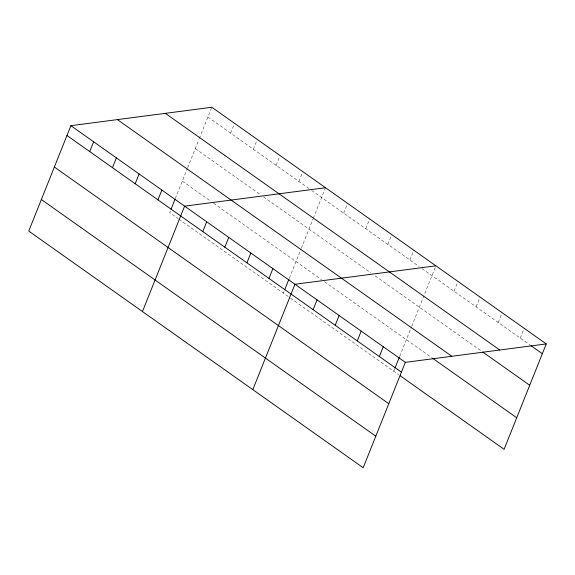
<?xml version="1.0" encoding="UTF-8"?>
<svg xmlns="http://www.w3.org/2000/svg" width="575" height="575" viewBox="0 0 575 575"><rect width="100%" height="100%" fill="white"/><g stroke="black" fill="none" stroke-linecap="round" stroke-linejoin="round"><path stroke-width="0.43" stroke-dasharray="2.88 2.16" d="M170.337 210.982L169.668 212.642L178.2 218.673M175.31 198.526L187.285 168.597M187.623 167.763L198.936 139.466M199.266 138.632L211.823 107.259M230.64 133.148L234.564 123.352M253.381 149.241L257.305 139.445M276.122 165.334L280.047 155.537M298.863 181.427L302.788 171.63M283.374 293.106L284.043 291.446M289.354 278.163L300.991 249.061M301.329 248.228L312.973 219.104M313.31 218.27L325.529 187.723M343.678 213.138L347.602 203.349M365.75 228.764L369.668 218.967M387.823 244.382L391.74 234.586M409.896 260.001L413.813 250.204M393.738 371.213L394.73 368.719M399.711 356.27L411.355 327.168M411.686 326.334L435.886 265.83M454.042 291.245L457.959 281.448M476.114 306.863L480.032 297.067M498.187 322.482L502.104 312.685M520.26 338.107L524.177 328.311M207.898 117.048L308.818 188.471M311.657 190.476L419.153 266.556M422 268.568L530.229 345.158M195.284 148.594L260.669 194.868M263.508 196.88L370.94 272.902M375.209 275.928L482.008 351.505M182.289 181.096L210.716 201.214M213.555 203.227L321.626 279.702M324.473 281.721L431.99 357.808M178.911 219.176L289.786 297.642M290.497 298.145L398.719 374.735"/><path stroke-width="0.86" d="M546.25 343.929L211.823 107.259L70.897 125.688L28.75 231.071L363.177 467.741L405.332 362.358L546.25 343.929L504.103 449.312L400.143 375.748M89.722 151.577L93.639 141.781M112.463 167.67L116.38 157.873M135.204 183.763L139.121 173.966M157.945 199.856L161.862 190.066M170.998 209.322L174.98 199.36M142.456 311.542L184.604 206.159L325.529 187.723M202.759 231.574L206.677 221.778M224.832 247.193L228.749 237.396M246.905 262.811L250.822 253.022M268.978 278.437L272.895 268.64M284.704 289.786L289.017 278.997M252.82 389.642L294.968 284.258L435.886 265.83M313.123 309.673L317.041 299.877M335.196 325.292L339.113 315.502M357.269 340.918L361.186 331.121M379.342 356.536L383.259 346.739M395.068 367.892L399.381 357.097M530.941 345.661L542.333 353.726M165.32 113.34L499.747 350.01M482.72 352.015L529.719 385.272M117.401 119.607L451.835 356.277M432.702 358.311L516.717 417.766M70.897 125.688L405.332 362.358M66.98 135.484L401.415 372.154M54.366 167.03L388.793 403.7M41.364 199.525L375.798 436.202"/></g></svg>
